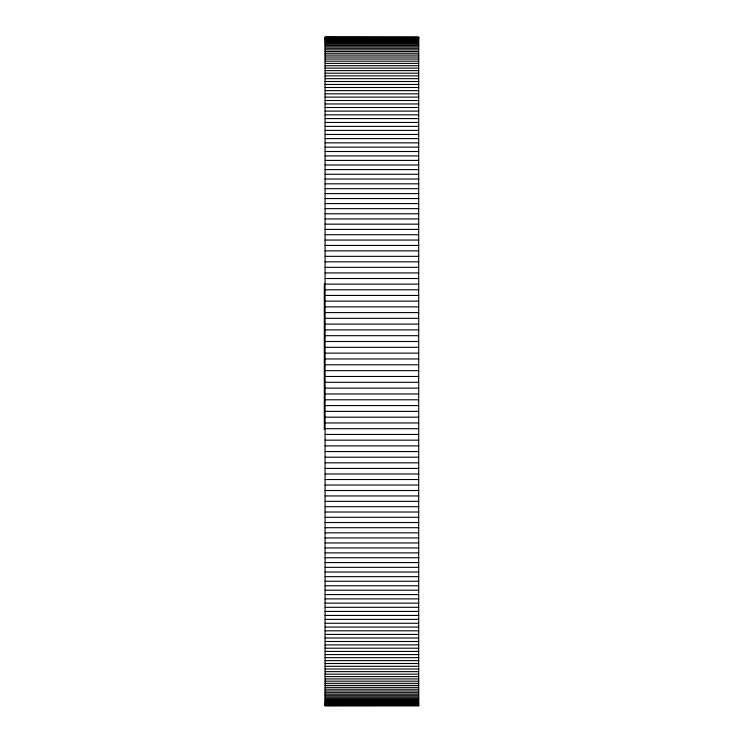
<?xml version="1.0" encoding="UTF-8"?>
<svg xmlns="http://www.w3.org/2000/svg" width="743" height="743" viewBox="0 0 743 743"><rect width="100%" height="100%" fill="white"/><g stroke="black" fill="none" stroke-linecap="round" stroke-linejoin="round"><path stroke-width="1.11" d="M325.072 37.215L418.69 37.326M325.072 37.382L418.69 37.382M325.072 37.559L418.69 37.559M325.072 37.902L418.69 37.902M325.072 38.348L418.69 38.348M325.072 38.887L418.69 38.887M325.072 39.537L418.69 39.537M325.072 40.28L418.69 40.28M325.072 41.134L418.69 41.134M325.072 42.082L418.69 42.082M325.072 43.131L418.69 43.131M325.072 44.274L418.69 44.274M325.072 45.527L418.69 45.527M325.072 46.874L418.69 46.874M325.072 48.323L418.69 48.323M325.072 49.865L418.69 49.865M325.072 51.508L418.69 51.508M325.072 53.245L418.69 53.245M325.072 55.084L418.69 55.084M325.072 57.016L418.69 57.016M325.072 59.05L418.69 59.05M325.072 61.177L418.69 61.177M325.072 63.387L418.69 63.387M325.072 65.709L418.69 65.709M325.072 68.115L418.69 68.115M325.072 70.613L418.69 70.613M325.072 73.204L418.69 73.204M325.072 75.879L418.69 75.879M325.072 78.656L418.69 78.656M325.072 81.516L418.69 81.516M325.072 84.461L418.69 84.461M325.072 87.498L418.69 87.498M325.072 90.618L418.69 90.618M325.072 93.832L418.69 93.832M325.072 97.119L418.69 97.119M325.072 100.5L418.69 100.5M325.072 103.955L418.69 103.955M325.072 107.494L418.69 107.494M325.072 111.116L418.69 111.116M325.072 114.821L418.69 114.821M325.072 118.592L418.69 118.592M325.072 122.456L418.69 122.456M325.072 126.384L418.69 126.384M325.072 130.387L418.69 130.387M325.072 134.464L418.69 134.464M325.072 138.616L418.69 138.616M325.072 142.842L418.69 142.842M325.072 147.133L418.69 147.133M325.072 151.498L418.69 151.498M325.072 155.919L418.69 155.919M325.072 160.414L418.69 160.414M325.072 164.974L418.69 164.974M325.072 169.59L418.69 169.59M325.072 174.271L418.69 174.271M325.072 179.017L418.69 179.017M325.072 183.818L418.69 183.818M325.072 188.676L418.69 188.676M325.072 193.589L418.69 193.589M325.072 198.557L418.69 198.557M325.072 203.573L418.69 203.573M325.072 208.644L418.69 208.644M325.072 213.77L418.69 213.77M325.072 218.934L418.69 218.934M325.072 224.154L418.69 224.154M325.072 229.411L418.69 229.411M325.072 234.714L418.69 234.714M325.072 240.063L418.69 240.063M325.072 245.45L418.69 245.45M325.072 250.874L418.69 250.874M325.072 256.335L418.69 256.335M325.072 261.833L418.69 261.833M325.072 267.359L418.69 267.359M325.072 272.922L418.69 272.922M325.072 278.514L418.69 278.514M325.072 284.132L418.69 284.132M325.072 289.779L418.69 289.779M325.072 295.445L418.69 295.445M325.072 301.138L418.69 301.138M325.072 306.859L418.69 306.859M325.072 312.589L418.69 312.589M325.072 318.338L418.69 318.338M325.072 324.115L418.69 324.115M325.072 329.892L418.69 329.892M325.072 335.687L418.69 335.687M325.072 341.501L418.69 341.501M325.072 347.315L418.69 347.315M325.072 353.139L418.69 353.139M325.072 358.971L418.69 358.971M325.072 364.804L418.69 364.804M325.072 370.636L418.69 370.636M325.072 376.469L418.69 376.469M325.072 382.301L418.69 382.301M325.072 388.134L418.69 388.134M325.072 393.957L418.69 393.957M325.072 399.78L418.69 399.78M325.072 405.585L418.69 405.585M325.072 411.39L418.69 411.39M325.072 417.176L418.69 417.176M325.072 422.953L418.69 422.953M325.072 428.711L418.69 428.711M325.072 434.451L418.69 434.451M325.072 440.172L418.69 440.172M325.072 445.874L418.69 445.874M325.072 451.549L418.69 451.549M325.072 457.205L418.69 457.205M325.072 462.824L418.69 462.824M325.072 468.424L418.69 468.424M325.072 473.997L418.69 473.997M325.072 479.532L418.69 479.532M325.072 485.04L418.69 485.04M325.072 490.51L418.69 490.51M325.072 495.952L418.69 495.952M325.072 501.349L418.69 501.349M325.072 506.698L418.69 506.698M325.072 512.02L418.69 512.02M325.072 517.295L418.69 517.295M325.072 522.524L418.69 522.524M325.072 527.706L418.69 527.706M325.072 532.842L418.69 532.842M325.072 537.923L418.69 537.923M325.072 542.966L418.69 542.966M325.072 547.944L418.69 547.944M325.072 552.876L418.69 552.876M325.072 557.752L418.69 557.752M325.072 562.572L418.69 562.572M325.072 567.327L418.69 567.327M325.072 572.026L418.69 572.026M325.072 576.661L418.69 576.661M325.072 581.24L418.69 581.24M325.072 585.753L418.69 585.753M325.072 590.202L418.69 590.202M325.072 594.586L418.69 594.586M325.072 598.895L418.69 598.895M325.072 603.14L418.69 603.14M325.072 607.31L418.69 607.31M325.072 611.415L418.69 611.415M325.072 615.436L418.69 615.436M325.072 619.393L418.69 619.393M325.072 623.266L418.69 623.266M325.072 627.073L418.69 627.073M325.072 630.798L418.69 630.798M325.072 634.438L418.69 634.438M325.072 638.005L418.69 638.005M325.072 641.488L418.69 641.488M325.072 644.887L418.69 644.887M325.072 648.202L418.69 648.202M325.072 651.435L418.69 651.435M325.072 654.583L418.69 654.583M325.072 657.648L418.69 657.648M325.072 660.62L418.69 660.62M325.072 663.508L418.69 663.508M325.072 666.304L418.69 666.304M325.072 669.016L418.69 669.016M325.072 671.635L418.69 671.635M325.072 674.161L418.69 674.161M325.072 676.594L418.69 676.594M325.072 678.935L418.69 678.935M325.072 681.182L418.69 681.182M325.072 683.337L418.69 683.337M325.072 685.39L418.69 685.39M325.072 687.349L418.69 687.349M325.072 689.216L418.69 689.216M325.072 690.99L418.69 690.99M325.072 692.662L418.69 692.662M325.072 694.231L418.69 694.231M325.072 695.708L418.69 695.708M325.072 697.083L418.69 697.083M325.072 698.364L418.69 698.364M325.072 699.544L418.69 699.544M325.072 700.621L418.69 700.621M325.072 701.596L418.69 701.596M325.072 702.479L418.69 702.479M325.072 703.25L418.69 703.25M325.072 703.927L418.69 703.927M325.072 704.503L418.69 704.503M325.072 704.977L418.69 704.977M325.072 705.348L418.69 705.348M325.072 705.618L418.69 705.674L325.072 705.813L325.072 37.15L418.69 37.187L418.69 705.85M324.31 283.9L324.31 429.463"/></g></svg>
